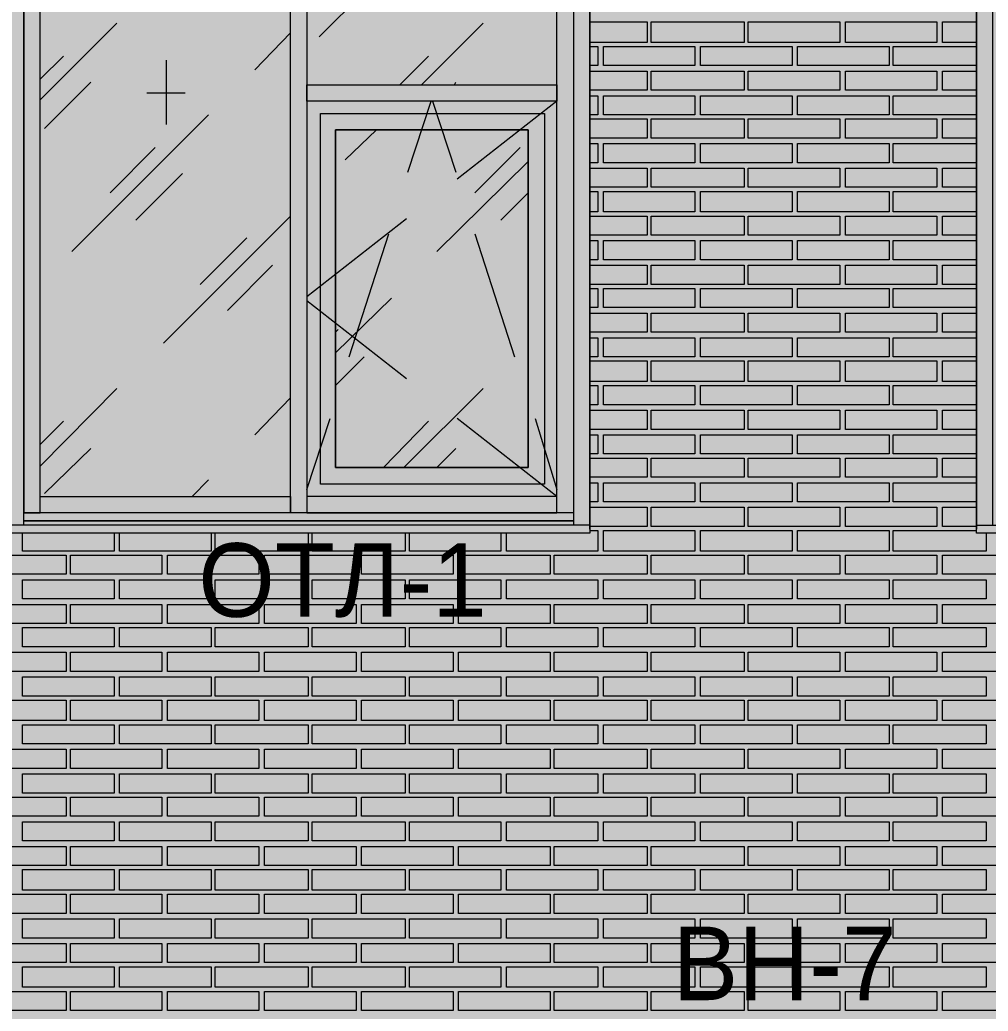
# Model space of a CAD drawing. Header units: millimetres. Extents: x -28928 to 100580, y -22867 to 36490.
# Drawn here: x 44019 to 47017, y 19599 to 22666 of the extents above; entities that cross this region are included whole.
import ezdxf

# ---------------------------------------------------------------- set-up
doc = ezdxf.new("R2010")
doc.units = ezdxf.units.MM
doc.layers.add('PDF _Геометрия', color=7, linetype='Continuous', true_color=0x8f8e8d)
doc.layers.add('PDF _Сплошная заливка', color=7, linetype='Continuous', true_color=0xffffff)
doc.layers.add('PDF _Текст', color=7, linetype='Continuous')

msp = doc.modelspace()

# ---------------------------------------------------------------- hatches: boundary and pattern name
at = {"layer": 'PDF _Сплошная заливка', "true_color": 0xdcd6cf, "transparency": 33554559}
msp.add_hatch(color=254, dxfattribs=at).paths.add_polyline_path([(19133.7, 30089.1), (19133.7, 16343.4), (52641.4, 16343.4), (52641.4, 30089.1)])

# ---------------------------------------------------------------- linework, layer by layer
at = {"layer": 'PDF _Геометрия', "color": 7, "lineweight": 9}
for points in [[(44031.8, 21103), (44031.8, 21166.4), (44031.8, 22439.9), (44031.8, 21141), (44082.6, 21141), (44082.6, 22439.9), (44082.6, 23688), (44031.8, 23688), (44031.8, 22439.9), (44031.8, 23713.4), (44031.8, 23789.5), (43985.3, 23789.5)], [(43985.3, 23789.5), (45783.4, 23789.5), (45783.4, 21090.3), (45783.4, 21166.4), (45783.4, 22439.9), (45783.4, 23713.4), (45783.4, 23789.5), (45732.6, 23789.5), (45732.6, 23713.4), (45732.6, 22439.9), (45732.6, 21166.4), (45732.6, 21103)], [(48778.7, 21086), (48778.7, 21077.6), (46980.7, 21077.6), (46980.7, 21103), (48778.7, 21103), (48778.7, 21166.4), (48778.7, 23713.4), (48778.7, 23789.5), (48732.2, 23789.5), (48732.2, 23713.4)], [(47031.4, 21103), (47031.4, 21166.4), (47031.4, 23713.4), (47031.4, 23789.5), (46980.7, 23789.5), (46980.7, 23713.4), (46980.7, 21166.4), (46980.7, 21090.3), (46980.7, 23789.5), (48778.7, 23789.5), (48778.7, 21090.3)], [(45681.8, 21191.8), (44907.6, 21191.8), (44907.6, 21141), (45681.8, 21141), (45681.8, 22439.9), (45681.8, 23713.4), (45681.8, 23738.7), (45732.6, 23738.7), (45732.6, 23713.4), (45732.6, 22439.9), (45732.6, 21141), (45681.8, 21141), (45681.8, 21191.8), (45373, 21433)], [(44945.7, 22613.4), (45085.3, 22753)], [(44082.6, 22418.7), (44319.5, 22655.7)], [(45263, 22465.3), (45453.4, 22655.7)], [(44746.8, 22511.8), (44856.8, 22626)], [(44082.6, 22482.2), (44154.5, 22554.1)], [(45195.3, 22465.3), (45284.1, 22554.1)], [(44471.8, 22541.4), (44471.8, 22342.6)], [(44095.3, 22329.9), (44239.1, 22473.7)], [(45364.5, 22465.3), (45368.7, 22473.7)], [(44412.6, 22439.9), (44531.1, 22439.9)], [(45220.7, 22194.5), (45292.6, 22414.5)], [(45296.8, 22414.5), (45368.7, 22194.5)], [(45681.8, 22414.5), (45373, 22173.4)], [(44179.9, 21949.1), (44603, 22372.2)], [(45026.1, 22232.6), (45123.4, 22325.7)], [(44298.4, 22131), (44438, 22270.7)], [(45428, 22131), (45567.6, 22270.7)], [(45309.5, 21949.1), (45593, 22228.4)], [(44378.7, 22046.4), (44522.6, 22190.3)], [(45508.4, 22046.4), (45593, 22131)], [(44463.4, 21665.7), (44856.8, 22059.1)], [(45216.4, 22050.7), (44907.6, 21809.5)], [(45038.7, 21623.4), (45161.4, 22004.1)], [(45428, 22004.1), (45550.7, 21623.4)], [(44577.6, 21847.6), (44721.4, 21991.4)], [(44662.2, 21767.2), (44801.8, 21906.8)], [(45216.4, 21555.7), (44907.6, 21796.8)], [(44996.4, 21636), (45169.9, 21805.3)], [(44996.4, 21699.5), (45004.9, 21708)], [(44996.4, 21534.5), (45085.3, 21623.4)], [(44082.6, 21284.9), (44319.5, 21526)], [(45208, 21280.7), (45453.4, 21526)], [(44746.8, 21382.2), (44856.8, 21496.4)], [(44082.6, 21352.6), (44154.5, 21424.5)], [(44907.6, 21213), (44979.5, 21433)], [(45144.5, 21280.7), (45284.1, 21424.5)], [(45614.1, 21433), (45681.8, 21213)], [(44095.3, 21200.3), (44239.1, 21339.9)], [(45309.5, 21280.7), (45368.7, 21339.9)], [(44552.2, 21191.8), (44603, 21242.6)], [(45732.6, 21141), (44031.8, 21141)], [(45783.4, 21107.2), (45783.4, 21103), (43985.3, 21103), (43985.3, 21107.2)], [(45732.6, 21115.7), (44031.8, 21115.7), (45732.6, 21115.7)], [(45732.6, 21115.7), (44031.8, 21115.7)], [(45783.4, 21103), (45783.4, 21077.6), (43985.3, 21077.6), (43985.3, 21103)], [(45783.4, 21086), (45783.4, 21077.6)], [(46980.7, 21077.6), (46980.7, 21086)]]:
    msp.add_lwpolyline(points, dxfattribs=at)
for points in [[(44907.6, 21141), (44856.8, 21141), (44082.6, 21141), (44082.6, 21191.8), (44856.8, 21191.8), (44856.8, 21141), (44856.8, 22439.9), (44856.8, 23688), (44907.6, 23688), (44907.6, 22439.9)], [(45681.8, 22414.5), (44907.6, 22414.5), (44907.6, 22465.3), (45681.8, 22465.3)], [(44949.9, 22376.4), (45643.7, 22376.4), (45643.7, 21229.9), (44949.9, 21229.9)], [(45643.7, 22376.4), (45643.7, 21229.9), (44949.9, 21229.9), (44949.9, 22376.4)], [(45593, 22325.7), (44996.4, 22325.7), (44996.4, 21280.7), (45593, 21280.7)], [(44996.4, 21280.7), (44996.4, 22325.7), (45593, 22325.7), (45593, 21280.7)]]:
    msp.add_lwpolyline(points, close=True, dxfattribs=at)
at = {"layer": 'PDF _Геометрия', "lineweight": 9}
for points in [[(45783.4, 22659.9), (45817.2, 22659.9), (45961.1, 22659.9), (45961.1, 22596.4), (45817.2, 22596.4), (45783.4, 22596.4)], [(46980.7, 22596.4), (46874.9, 22596.4), (46874.9, 22659.9), (46980.7, 22659.9)], [(45783.4, 22583.7), (45808.7, 22583.7), (45808.7, 22524.5), (45783.4, 22524.5)], [(46980.7, 22524.5), (46722.6, 22524.5), (46722.6, 22583.7), (46980.7, 22583.7)], [(45783.4, 22507.6), (45817.2, 22507.6), (45961.1, 22507.6), (45961.1, 22448.4), (45817.2, 22448.4), (45783.4, 22448.4)], [(46980.7, 22448.4), (46874.9, 22448.4), (46874.9, 22507.6), (46980.7, 22507.6)], [(45783.4, 22431.4), (45808.7, 22431.4), (45808.7, 22372.2), (45783.4, 22372.2)], [(46980.7, 22372.2), (46722.6, 22372.2), (46722.6, 22431.4), (46980.7, 22431.4)], [(45783.4, 22359.5), (45817.2, 22359.5), (45961.1, 22359.5), (45961.1, 22300.3), (45817.2, 22300.3), (45783.4, 22300.3)], [(46980.7, 22300.3), (46874.9, 22300.3), (46874.9, 22359.5), (46980.7, 22359.5)], [(45783.4, 22283.4), (45808.7, 22283.4), (45808.7, 22224.1), (45783.4, 22224.1)], [(46980.7, 22224.1), (46722.6, 22224.1), (46722.6, 22283.4), (46980.7, 22283.4)], [(45783.4, 22207.2), (45817.2, 22207.2), (45961.1, 22207.2), (45961.1, 22148), (45817.2, 22148), (45783.4, 22148)], [(46980.7, 22148), (46874.9, 22148), (46874.9, 22207.2), (46980.7, 22207.2)], [(45783.4, 22135.3), (45808.7, 22135.3), (45808.7, 22071.8), (45783.4, 22071.8)], [(46980.7, 22071.8), (46722.6, 22071.8), (46722.6, 22135.3), (46980.7, 22135.3)], [(45783.4, 22059.1), (45817.2, 22059.1), (45961.1, 22059.1), (45961.1, 21999.9), (45817.2, 21999.9), (45783.4, 21999.9)], [(46980.7, 21999.9), (46874.9, 21999.9), (46874.9, 22059.1), (46980.7, 22059.1)], [(45783.4, 21983), (45808.7, 21983), (45808.7, 21923.7), (45783.4, 21923.7)], [(46980.7, 21923.7), (46722.6, 21923.7), (46722.6, 21983), (46980.7, 21983)], [(45783.4, 21906.8), (45817.2, 21906.8), (45961.1, 21906.8), (45961.1, 21847.6), (45817.2, 21847.6), (45783.4, 21847.6)], [(46980.7, 21847.6), (46874.9, 21847.6), (46874.9, 21906.8), (46980.7, 21906.8)], [(45783.4, 21834.9), (45808.7, 21834.9), (45808.7, 21775.7), (45783.4, 21775.7)], [(46980.7, 21775.7), (46722.6, 21775.7), (46722.6, 21834.9), (46980.7, 21834.9)], [(45783.4, 21758.7), (45817.2, 21758.7), (45961.1, 21758.7), (45961.1, 21699.5), (45817.2, 21699.5), (45783.4, 21699.5)], [(46980.7, 21699.5), (46874.9, 21699.5), (46874.9, 21758.7), (46980.7, 21758.7)], [(45783.4, 21682.6), (45808.7, 21682.6), (45808.7, 21623.4), (45783.4, 21623.4)], [(46980.7, 21623.4), (46722.6, 21623.4), (46722.6, 21682.6), (46980.7, 21682.6)], [(45783.4, 21610.7), (45817.2, 21610.7), (45961.1, 21610.7), (45961.1, 21547.2), (45817.2, 21547.2), (45783.4, 21547.2)], [(46980.7, 21547.2), (46874.9, 21547.2), (46874.9, 21610.7), (46980.7, 21610.7)], [(45783.4, 21534.5), (45808.7, 21534.5), (45808.7, 21475.3), (45783.4, 21475.3)], [(46980.7, 21475.3), (46722.6, 21475.3), (46722.6, 21534.5), (46980.7, 21534.5)], [(45783.4, 21458.4), (45817.2, 21458.4), (45961.1, 21458.4), (45961.1, 21399.1), (45817.2, 21399.1), (45783.4, 21399.1)], [(46980.7, 21399.1), (46874.9, 21399.1), (46874.9, 21458.4), (46980.7, 21458.4)], [(45783.4, 21382.2), (45808.7, 21382.2), (45808.7, 21323), (45783.4, 21323)], [(46980.7, 21323), (46722.6, 21323), (46722.6, 21382.2), (46980.7, 21382.2)], [(45783.4, 21310.3), (45817.2, 21310.3), (45961.1, 21310.3), (45961.1, 21251), (45817.2, 21251), (45783.4, 21251)], [(46980.7, 21251), (46874.9, 21251), (46874.9, 21310.3), (46980.7, 21310.3)], [(45783.4, 21234.1), (45808.7, 21234.1), (45808.7, 21174.9), (45783.4, 21174.9)], [(46980.7, 21174.9), (46722.6, 21174.9), (46722.6, 21234.1), (46980.7, 21234.1)], [(45783.4, 21158), (45817.2, 21158), (45961.1, 21158), (45961.1, 21098.7), (45817.2, 21098.7), (45783.4, 21098.7)], [(46980.7, 21098.7), (46874.9, 21098.7), (46874.9, 21158), (46980.7, 21158)], [(44311.1, 21077.6), (44311.1, 21022.6), (44027.6, 21022.6), (44027.6, 21077.6)], [(44611.4, 21077.6), (44611.4, 21022.6), (44328, 21022.6), (44328, 21077.6)], [(44911.8, 21077.6), (44911.8, 21022.6), (44624.1, 21022.6), (44624.1, 21077.6)], [(45212.2, 21077.6), (45212.2, 21022.6), (44924.5, 21022.6), (44924.5, 21077.6)], [(45508.4, 21077.6), (45508.4, 21022.6), (45224.9, 21022.6), (45224.9, 21077.6)], [(45783.4, 21086), (45808.7, 21086), (45808.7, 21022.6), (45525.3, 21022.6), (45525.3, 21077.6)], [(47010.3, 21077.6), (47010.3, 21022.6), (46722.6, 21022.6), (46722.6, 21086), (46980.7, 21086)]]:
    msp.add_lwpolyline(points, dxfattribs=at)
for points in [[(46261.4, 22596.4), (46117.6, 22596.4), (45973.7, 22596.4), (45973.7, 22659.9), (46117.6, 22659.9), (46261.4, 22659.9)], [(46557.6, 22596.4), (46418, 22596.4), (46274.1, 22596.4), (46274.1, 22659.9), (46418, 22659.9), (46557.6, 22659.9)], [(46858, 22596.4), (46718.4, 22596.4), (46574.5, 22596.4), (46574.5, 22659.9), (46718.4, 22659.9), (46858, 22659.9)], [(46109.1, 22583.7), (46109.1, 22524.5), (45825.7, 22524.5), (45825.7, 22583.7)], [(46409.5, 22583.7), (46409.5, 22524.5), (46126.1, 22524.5), (46126.1, 22583.7)], [(46709.9, 22583.7), (46709.9, 22524.5), (46426.4, 22524.5), (46426.4, 22583.7)], [(46261.4, 22448.4), (46117.6, 22448.4), (45973.7, 22448.4), (45973.7, 22507.6), (46117.6, 22507.6), (46261.4, 22507.6)], [(46557.6, 22448.4), (46418, 22448.4), (46274.1, 22448.4), (46274.1, 22507.6), (46418, 22507.6), (46557.6, 22507.6)], [(46858, 22448.4), (46718.4, 22448.4), (46574.5, 22448.4), (46574.5, 22507.6), (46718.4, 22507.6), (46858, 22507.6)], [(46109.1, 22431.4), (46109.1, 22372.2), (45825.7, 22372.2), (45825.7, 22431.4)], [(46409.5, 22431.4), (46409.5, 22372.2), (46126.1, 22372.2), (46126.1, 22431.4)], [(46709.9, 22431.4), (46709.9, 22372.2), (46426.4, 22372.2), (46426.4, 22431.4)], [(46261.4, 22300.3), (46117.6, 22300.3), (45973.7, 22300.3), (45973.7, 22359.5), (46117.6, 22359.5), (46261.4, 22359.5)], [(46557.6, 22300.3), (46418, 22300.3), (46274.1, 22300.3), (46274.1, 22359.5), (46418, 22359.5), (46557.6, 22359.5)], [(46858, 22300.3), (46718.4, 22300.3), (46574.5, 22300.3), (46574.5, 22359.5), (46718.4, 22359.5), (46858, 22359.5)], [(46109.1, 22283.4), (46109.1, 22224.1), (45825.7, 22224.1), (45825.7, 22283.4)], [(46409.5, 22283.4), (46409.5, 22224.1), (46126.1, 22224.1), (46126.1, 22283.4)], [(46709.9, 22283.4), (46709.9, 22224.1), (46426.4, 22224.1), (46426.4, 22283.4)], [(46261.4, 22148), (46117.6, 22148), (45973.7, 22148), (45973.7, 22207.2), (46117.6, 22207.2), (46261.4, 22207.2)], [(46557.6, 22148), (46418, 22148), (46274.1, 22148), (46274.1, 22207.2), (46418, 22207.2), (46557.6, 22207.2)], [(46858, 22148), (46718.4, 22148), (46574.5, 22148), (46574.5, 22207.2), (46718.4, 22207.2), (46858, 22207.2)], [(46109.1, 22135.3), (46109.1, 22071.8), (45825.7, 22071.8), (45825.7, 22135.3)], [(46409.5, 22135.3), (46409.5, 22071.8), (46126.1, 22071.8), (46126.1, 22135.3)], [(46709.9, 22135.3), (46709.9, 22071.8), (46426.4, 22071.8), (46426.4, 22135.3)], [(46261.4, 21999.9), (46117.6, 21999.9), (45973.7, 21999.9), (45973.7, 22059.1), (46117.6, 22059.1), (46261.4, 22059.1)], [(46557.6, 21999.9), (46418, 21999.9), (46274.1, 21999.9), (46274.1, 22059.1), (46418, 22059.1), (46557.6, 22059.1)], [(46858, 21999.9), (46718.4, 21999.9), (46574.5, 21999.9), (46574.5, 22059.1), (46718.4, 22059.1), (46858, 22059.1)], [(46109.1, 21983), (46109.1, 21923.7), (45825.7, 21923.7), (45825.7, 21983)], [(46409.5, 21983), (46409.5, 21923.7), (46126.1, 21923.7), (46126.1, 21983)], [(46709.9, 21983), (46709.9, 21923.7), (46426.4, 21923.7), (46426.4, 21983)], [(46261.4, 21847.6), (46117.6, 21847.6), (45973.7, 21847.6), (45973.7, 21906.8), (46117.6, 21906.8), (46261.4, 21906.8)], [(46557.6, 21847.6), (46418, 21847.6), (46274.1, 21847.6), (46274.1, 21906.8), (46418, 21906.8), (46557.6, 21906.8)], [(46858, 21847.6), (46718.4, 21847.6), (46574.5, 21847.6), (46574.5, 21906.8), (46718.4, 21906.8), (46858, 21906.8)], [(46109.1, 21834.9), (46109.1, 21775.7), (45825.7, 21775.7), (45825.7, 21834.9)], [(46409.5, 21834.9), (46409.5, 21775.7), (46126.1, 21775.7), (46126.1, 21834.9)], [(46709.9, 21834.9), (46709.9, 21775.7), (46426.4, 21775.7), (46426.4, 21834.9)], [(46261.4, 21699.5), (46117.6, 21699.5), (45973.7, 21699.5), (45973.7, 21758.7), (46117.6, 21758.7), (46261.4, 21758.7)], [(46557.6, 21699.5), (46418, 21699.5), (46274.1, 21699.5), (46274.1, 21758.7), (46418, 21758.7), (46557.6, 21758.7)], [(46858, 21699.5), (46718.4, 21699.5), (46574.5, 21699.5), (46574.5, 21758.7), (46718.4, 21758.7), (46858, 21758.7)], [(46109.1, 21682.6), (46109.1, 21623.4), (45825.7, 21623.4), (45825.7, 21682.6)], [(46409.5, 21682.6), (46409.5, 21623.4), (46126.1, 21623.4), (46126.1, 21682.6)], [(46709.9, 21682.6), (46709.9, 21623.4), (46426.4, 21623.4), (46426.4, 21682.6)], [(46261.4, 21547.2), (46117.6, 21547.2), (45973.7, 21547.2), (45973.7, 21610.7), (46117.6, 21610.7), (46261.4, 21610.7)], [(46557.6, 21547.2), (46418, 21547.2), (46274.1, 21547.2), (46274.1, 21610.7), (46418, 21610.7), (46557.6, 21610.7)], [(46858, 21547.2), (46718.4, 21547.2), (46574.5, 21547.2), (46574.5, 21610.7), (46718.4, 21610.7), (46858, 21610.7)], [(46109.1, 21534.5), (46109.1, 21475.3), (45825.7, 21475.3), (45825.7, 21534.5)], [(46409.5, 21534.5), (46409.5, 21475.3), (46126.1, 21475.3), (46126.1, 21534.5)], [(46709.9, 21534.5), (46709.9, 21475.3), (46426.4, 21475.3), (46426.4, 21534.5)], [(46261.4, 21399.1), (46117.6, 21399.1), (45973.7, 21399.1), (45973.7, 21458.4), (46117.6, 21458.4), (46261.4, 21458.4)], [(46557.6, 21399.1), (46418, 21399.1), (46274.1, 21399.1), (46274.1, 21458.4), (46418, 21458.4), (46557.6, 21458.4)], [(46858, 21399.1), (46718.4, 21399.1), (46574.5, 21399.1), (46574.5, 21458.4), (46718.4, 21458.4), (46858, 21458.4)], [(46109.1, 21382.2), (46109.1, 21323), (45825.7, 21323), (45825.7, 21382.2)], [(46409.5, 21382.2), (46409.5, 21323), (46126.1, 21323), (46126.1, 21382.2)], [(46709.9, 21382.2), (46709.9, 21323), (46426.4, 21323), (46426.4, 21382.2)], [(46261.4, 21251), (46117.6, 21251), (45973.7, 21251), (45973.7, 21310.3), (46117.6, 21310.3), (46261.4, 21310.3)], [(46557.6, 21251), (46418, 21251), (46274.1, 21251), (46274.1, 21310.3), (46418, 21310.3), (46557.6, 21310.3)], [(46858, 21251), (46718.4, 21251), (46574.5, 21251), (46574.5, 21310.3), (46718.4, 21310.3), (46858, 21310.3)], [(46109.1, 21234.1), (46109.1, 21174.9), (45825.7, 21174.9), (45825.7, 21234.1)], [(46409.5, 21234.1), (46409.5, 21174.9), (46126.1, 21174.9), (46126.1, 21234.1)], [(46709.9, 21234.1), (46709.9, 21174.9), (46426.4, 21174.9), (46426.4, 21234.1)], [(46261.4, 21098.7), (46117.6, 21098.7), (45973.7, 21098.7), (45973.7, 21158), (46117.6, 21158), (46261.4, 21158)], [(46557.6, 21098.7), (46418, 21098.7), (46274.1, 21098.7), (46274.1, 21158), (46418, 21158), (46557.6, 21158)], [(46858, 21098.7), (46718.4, 21098.7), (46574.5, 21098.7), (46574.5, 21158), (46718.4, 21158), (46858, 21158)], [(46109.1, 21086), (46109.1, 21022.6), (45825.7, 21022.6), (45825.7, 21086)], [(46409.5, 21086), (46409.5, 21022.6), (46126.1, 21022.6), (46126.1, 21086)], [(46709.9, 21086), (46709.9, 21022.6), (46426.4, 21022.6), (46426.4, 21086)], [(44163, 20950.7), (44019.1, 20950.7), (43875.3, 20950.7), (43875.3, 21009.9), (44019.1, 21009.9), (44163, 21009.9)], [(44459.1, 20950.7), (44319.5, 20950.7), (44175.7, 20950.7), (44175.7, 21009.9), (44319.5, 21009.9), (44459.1, 21009.9)], [(44759.5, 20950.7), (44619.9, 20950.7), (44476.1, 20950.7), (44476.1, 21009.9), (44619.9, 21009.9), (44759.5, 21009.9)], [(45059.9, 20950.7), (44916.1, 20950.7), (44776.4, 20950.7), (44776.4, 21009.9), (44916.1, 21009.9), (45059.9, 21009.9)], [(45360.3, 20950.7), (45216.4, 20950.7), (45076.8, 20950.7), (45076.8, 21009.9), (45216.4, 21009.9), (45360.3, 21009.9)], [(45660.7, 20950.7), (45516.8, 20950.7), (45377.2, 20950.7), (45377.2, 21009.9), (45516.8, 21009.9), (45660.7, 21009.9)], [(45961.1, 20950.7), (45817.2, 20950.7), (45673.4, 20950.7), (45673.4, 21009.9), (45817.2, 21009.9), (45961.1, 21009.9)], [(46261.4, 20950.7), (46117.6, 20950.7), (45973.7, 20950.7), (45973.7, 21009.9), (46117.6, 21009.9), (46261.4, 21009.9)], [(46557.6, 20950.7), (46418, 20950.7), (46274.1, 20950.7), (46274.1, 21009.9), (46418, 21009.9), (46557.6, 21009.9)], [(46858, 20950.7), (46718.4, 20950.7), (46574.5, 20950.7), (46574.5, 21009.9), (46718.4, 21009.9), (46858, 21009.9)], [(47158.4, 20950.7), (47018.7, 20950.7), (46874.9, 20950.7), (46874.9, 21009.9), (47018.7, 21009.9), (47158.4, 21009.9)], [(44311.1, 20933.7), (44311.1, 20874.5), (44027.6, 20874.5), (44027.6, 20933.7)], [(44611.4, 20933.7), (44611.4, 20874.5), (44328, 20874.5), (44328, 20933.7)], [(44911.8, 20933.7), (44911.8, 20874.5), (44624.1, 20874.5), (44624.1, 20933.7)], [(45212.2, 20933.7), (45212.2, 20874.5), (44924.5, 20874.5), (44924.5, 20933.7)], [(45508.4, 20933.7), (45508.4, 20874.5), (45224.9, 20874.5), (45224.9, 20933.7)], [(45808.7, 20933.7), (45808.7, 20874.5), (45525.3, 20874.5), (45525.3, 20933.7)], [(46109.1, 20933.7), (46109.1, 20874.5), (45825.7, 20874.5), (45825.7, 20933.7)], [(46409.5, 20933.7), (46409.5, 20874.5), (46126.1, 20874.5), (46126.1, 20933.7)], [(46709.9, 20933.7), (46709.9, 20874.5), (46426.4, 20874.5), (46426.4, 20933.7)], [(47010.3, 20933.7), (47010.3, 20874.5), (46722.6, 20874.5), (46722.6, 20933.7)], [(44163, 20798.4), (44019.1, 20798.4), (43875.3, 20798.4), (43875.3, 20857.6), (44019.1, 20857.6), (44163, 20857.6)], [(44459.1, 20798.4), (44319.5, 20798.4), (44175.7, 20798.4), (44175.7, 20857.6), (44319.5, 20857.6), (44459.1, 20857.6)], [(44759.5, 20798.4), (44619.9, 20798.4), (44476.1, 20798.4), (44476.1, 20857.6), (44619.9, 20857.6), (44759.5, 20857.6)], [(45059.9, 20798.4), (44916.1, 20798.4), (44776.4, 20798.4), (44776.4, 20857.6), (44916.1, 20857.6), (45059.9, 20857.6)], [(45360.3, 20798.4), (45216.4, 20798.4), (45076.8, 20798.4), (45076.8, 20857.6), (45216.4, 20857.6), (45360.3, 20857.6)], [(45660.7, 20798.4), (45516.8, 20798.4), (45377.2, 20798.4), (45377.2, 20857.6), (45516.8, 20857.6), (45660.7, 20857.6)], [(45961.1, 20798.4), (45817.2, 20798.4), (45673.4, 20798.4), (45673.4, 20857.6), (45817.2, 20857.6), (45961.1, 20857.6)], [(46261.4, 20798.4), (46117.6, 20798.4), (45973.7, 20798.4), (45973.7, 20857.6), (46117.6, 20857.6), (46261.4, 20857.6)], [(46557.6, 20798.4), (46418, 20798.4), (46274.1, 20798.4), (46274.1, 20857.6), (46418, 20857.6), (46557.6, 20857.6)], [(46858, 20798.4), (46718.4, 20798.4), (46574.5, 20798.4), (46574.5, 20857.6), (46718.4, 20857.6), (46858, 20857.6)], [(47158.4, 20798.4), (47018.7, 20798.4), (46874.9, 20798.4), (46874.9, 20857.6), (47018.7, 20857.6), (47158.4, 20857.6)], [(44311.1, 20785.7), (44311.1, 20726.4), (44027.6, 20726.4), (44027.6, 20785.7)], [(44611.4, 20785.7), (44611.4, 20726.4), (44328, 20726.4), (44328, 20785.7)], [(44911.8, 20785.7), (44911.8, 20726.4), (44624.1, 20726.4), (44624.1, 20785.7)], [(45212.2, 20785.7), (45212.2, 20726.4), (44924.5, 20726.4), (44924.5, 20785.7)], [(45508.4, 20785.7), (45508.4, 20726.4), (45224.9, 20726.4), (45224.9, 20785.7)], [(45808.7, 20785.7), (45808.7, 20726.4), (45525.3, 20726.4), (45525.3, 20785.7)], [(46109.1, 20785.7), (46109.1, 20726.4), (45825.7, 20726.4), (45825.7, 20785.7)], [(46409.5, 20785.7), (46409.5, 20726.4), (46126.1, 20726.4), (46126.1, 20785.7)], [(46709.9, 20785.7), (46709.9, 20726.4), (46426.4, 20726.4), (46426.4, 20785.7)], [(47010.3, 20785.7), (47010.3, 20726.4), (46722.6, 20726.4), (46722.6, 20785.7)], [(44163, 20650.3), (44019.1, 20650.3), (43875.3, 20650.3), (43875.3, 20709.5), (44019.1, 20709.5), (44163, 20709.5)], [(44459.1, 20650.3), (44319.5, 20650.3), (44175.7, 20650.3), (44175.7, 20709.5), (44319.5, 20709.5), (44459.1, 20709.5)], [(44759.5, 20650.3), (44619.9, 20650.3), (44476.1, 20650.3), (44476.1, 20709.5), (44619.9, 20709.5), (44759.5, 20709.5)], [(45059.9, 20650.3), (44916.1, 20650.3), (44776.4, 20650.3), (44776.4, 20709.5), (44916.1, 20709.5), (45059.9, 20709.5)], [(45360.3, 20650.3), (45216.4, 20650.3), (45076.8, 20650.3), (45076.8, 20709.5), (45216.4, 20709.5), (45360.3, 20709.5)], [(45660.7, 20650.3), (45516.8, 20650.3), (45377.2, 20650.3), (45377.2, 20709.5), (45516.8, 20709.5), (45660.7, 20709.5)], [(45961.1, 20650.3), (45817.2, 20650.3), (45673.4, 20650.3), (45673.4, 20709.5), (45817.2, 20709.5), (45961.1, 20709.5)], [(46261.4, 20650.3), (46117.6, 20650.3), (45973.7, 20650.3), (45973.7, 20709.5), (46117.6, 20709.5), (46261.4, 20709.5)], [(46557.6, 20650.3), (46418, 20650.3), (46274.1, 20650.3), (46274.1, 20709.5), (46418, 20709.5), (46557.6, 20709.5)], [(46858, 20650.3), (46718.4, 20650.3), (46574.5, 20650.3), (46574.5, 20709.5), (46718.4, 20709.5), (46858, 20709.5)], [(47158.4, 20650.3), (47018.7, 20650.3), (46874.9, 20650.3), (46874.9, 20709.5), (47018.7, 20709.5), (47158.4, 20709.5)], [(44311.1, 20633.4), (44311.1, 20574.1), (44027.6, 20574.1), (44027.6, 20633.4)], [(44611.4, 20633.4), (44611.4, 20574.1), (44328, 20574.1), (44328, 20633.4)], [(44911.8, 20633.4), (44911.8, 20574.1), (44624.1, 20574.1), (44624.1, 20633.4)], [(45212.2, 20633.4), (45212.2, 20574.1), (44924.5, 20574.1), (44924.5, 20633.4)], [(45508.4, 20633.4), (45508.4, 20574.1), (45224.9, 20574.1), (45224.9, 20633.4)], [(45808.7, 20633.4), (45808.7, 20574.1), (45525.3, 20574.1), (45525.3, 20633.4)], [(46109.1, 20633.4), (46109.1, 20574.1), (45825.7, 20574.1), (45825.7, 20633.4)], [(46409.5, 20633.4), (46409.5, 20574.1), (46126.1, 20574.1), (46126.1, 20633.4)], [(46709.9, 20633.4), (46709.9, 20574.1), (46426.4, 20574.1), (46426.4, 20633.4)], [(47010.3, 20633.4), (47010.3, 20574.1), (46722.6, 20574.1), (46722.6, 20633.4)], [(44163, 20498), (44019.1, 20498), (43875.3, 20498), (43875.3, 20561.4), (44019.1, 20561.4), (44163, 20561.4)], [(44459.1, 20498), (44319.5, 20498), (44175.7, 20498), (44175.7, 20561.4), (44319.5, 20561.4), (44459.1, 20561.4)], [(44759.5, 20498), (44619.9, 20498), (44476.1, 20498), (44476.1, 20561.4), (44619.9, 20561.4), (44759.5, 20561.4)], [(45059.9, 20498), (44916.1, 20498), (44776.4, 20498), (44776.4, 20561.4), (44916.1, 20561.4), (45059.9, 20561.4)], [(45360.3, 20498), (45216.4, 20498), (45076.8, 20498), (45076.8, 20561.4), (45216.4, 20561.4), (45360.3, 20561.4)], [(45660.7, 20498), (45516.8, 20498), (45377.2, 20498), (45377.2, 20561.4), (45516.8, 20561.4), (45660.7, 20561.4)], [(45961.1, 20498), (45817.2, 20498), (45673.4, 20498), (45673.4, 20561.4), (45817.2, 20561.4), (45961.1, 20561.4)], [(46261.4, 20498), (46117.6, 20498), (45973.7, 20498), (45973.7, 20561.4), (46117.6, 20561.4), (46261.4, 20561.4)], [(46557.6, 20498), (46418, 20498), (46274.1, 20498), (46274.1, 20561.4), (46418, 20561.4), (46557.6, 20561.4)], [(46858, 20498), (46718.4, 20498), (46574.5, 20498), (46574.5, 20561.4), (46718.4, 20561.4), (46858, 20561.4)], [(47158.4, 20498), (47018.7, 20498), (46874.9, 20498), (46874.9, 20561.4), (47018.7, 20561.4), (47158.4, 20561.4)], [(44311.1, 20485.3), (44311.1, 20426), (44027.6, 20426), (44027.6, 20485.3)], [(44611.4, 20485.3), (44611.4, 20426), (44328, 20426), (44328, 20485.3)], [(44911.8, 20485.3), (44911.8, 20426), (44624.1, 20426), (44624.1, 20485.3)], [(45212.2, 20485.3), (45212.2, 20426), (44924.5, 20426), (44924.5, 20485.3)], [(45508.4, 20485.3), (45508.4, 20426), (45224.9, 20426), (45224.9, 20485.3)], [(45808.7, 20485.3), (45808.7, 20426), (45525.3, 20426), (45525.3, 20485.3)], [(46109.1, 20485.3), (46109.1, 20426), (45825.7, 20426), (45825.7, 20485.3)], [(46409.5, 20485.3), (46409.5, 20426), (46126.1, 20426), (46126.1, 20485.3)], [(46709.9, 20485.3), (46709.9, 20426), (46426.4, 20426), (46426.4, 20485.3)], [(47010.3, 20485.3), (47010.3, 20426), (46722.6, 20426), (46722.6, 20485.3)], [(44163, 20349.9), (44019.1, 20349.9), (43875.3, 20349.9), (43875.3, 20409.1), (44019.1, 20409.1), (44163, 20409.1)], [(44459.1, 20349.9), (44319.5, 20349.9), (44175.7, 20349.9), (44175.7, 20409.1), (44319.5, 20409.1), (44459.1, 20409.1)], [(44759.5, 20349.9), (44619.9, 20349.9), (44476.1, 20349.9), (44476.1, 20409.1), (44619.9, 20409.1), (44759.5, 20409.1)], [(45059.9, 20349.9), (44916.1, 20349.9), (44776.4, 20349.9), (44776.4, 20409.1), (44916.1, 20409.1), (45059.9, 20409.1)], [(45360.3, 20349.9), (45216.4, 20349.9), (45076.8, 20349.9), (45076.8, 20409.1), (45216.4, 20409.1), (45360.3, 20409.1)], [(45660.7, 20349.9), (45516.8, 20349.9), (45377.2, 20349.9), (45377.2, 20409.1), (45516.8, 20409.1), (45660.7, 20409.1)], [(45961.1, 20349.9), (45817.2, 20349.9), (45673.4, 20349.9), (45673.4, 20409.1), (45817.2, 20409.1), (45961.1, 20409.1)], [(46261.4, 20349.9), (46117.6, 20349.9), (45973.7, 20349.9), (45973.7, 20409.1), (46117.6, 20409.1), (46261.4, 20409.1)], [(46557.6, 20349.9), (46418, 20349.9), (46274.1, 20349.9), (46274.1, 20409.1), (46418, 20409.1), (46557.6, 20409.1)], [(46858, 20349.9), (46718.4, 20349.9), (46574.5, 20349.9), (46574.5, 20409.1), (46718.4, 20409.1), (46858, 20409.1)], [(47158.4, 20349.9), (47018.7, 20349.9), (46874.9, 20349.9), (46874.9, 20409.1), (47018.7, 20409.1), (47158.4, 20409.1)], [(44311.1, 20333), (44311.1, 20273.7), (44027.6, 20273.7), (44027.6, 20333)], [(44611.4, 20333), (44611.4, 20273.7), (44328, 20273.7), (44328, 20333)], [(44911.8, 20333), (44911.8, 20273.7), (44624.1, 20273.7), (44624.1, 20333)], [(45212.2, 20333), (45212.2, 20273.7), (44924.5, 20273.7), (44924.5, 20333)], [(45508.4, 20333), (45508.4, 20273.7), (45224.9, 20273.7), (45224.9, 20333)], [(45808.7, 20333), (45808.7, 20273.7), (45525.3, 20273.7), (45525.3, 20333)], [(46109.1, 20333), (46109.1, 20273.7), (45825.7, 20273.7), (45825.7, 20333)], [(46409.5, 20333), (46409.5, 20273.7), (46126.1, 20273.7), (46126.1, 20333)], [(46709.9, 20333), (46709.9, 20273.7), (46426.4, 20273.7), (46426.4, 20333)], [(47010.3, 20333), (47010.3, 20273.7), (46722.6, 20273.7), (46722.6, 20333)], [(44163, 20201.8), (44019.1, 20201.8), (43875.3, 20201.8), (43875.3, 20261), (44019.1, 20261), (44163, 20261)], [(44459.1, 20201.8), (44319.5, 20201.8), (44175.7, 20201.8), (44175.7, 20261), (44319.5, 20261), (44459.1, 20261)], [(44759.5, 20201.8), (44619.9, 20201.8), (44476.1, 20201.8), (44476.1, 20261), (44619.9, 20261), (44759.5, 20261)], [(45059.9, 20201.8), (44916.1, 20201.8), (44776.4, 20201.8), (44776.4, 20261), (44916.1, 20261), (45059.9, 20261)], [(45360.3, 20201.8), (45216.4, 20201.8), (45076.8, 20201.8), (45076.8, 20261), (45216.4, 20261), (45360.3, 20261)], [(45660.7, 20201.8), (45516.8, 20201.8), (45377.2, 20201.8), (45377.2, 20261), (45516.8, 20261), (45660.7, 20261)], [(45961.1, 20201.8), (45817.2, 20201.8), (45673.4, 20201.8), (45673.4, 20261), (45817.2, 20261), (45961.1, 20261)], [(46261.4, 20201.8), (46117.6, 20201.8), (45973.7, 20201.8), (45973.7, 20261), (46117.6, 20261), (46261.4, 20261)], [(46557.6, 20201.8), (46418, 20201.8), (46274.1, 20201.8), (46274.1, 20261), (46418, 20261), (46557.6, 20261)], [(46858, 20201.8), (46718.4, 20201.8), (46574.5, 20201.8), (46574.5, 20261), (46718.4, 20261), (46858, 20261)], [(47158.4, 20201.8), (47018.7, 20201.8), (46874.9, 20201.8), (46874.9, 20261), (47018.7, 20261), (47158.4, 20261)], [(44311.1, 20184.9), (44311.1, 20125.7), (44027.6, 20125.7), (44027.6, 20184.9)], [(44611.4, 20184.9), (44611.4, 20125.7), (44328, 20125.7), (44328, 20184.9)], [(44911.8, 20184.9), (44911.8, 20125.7), (44624.1, 20125.7), (44624.1, 20184.9)], [(45212.2, 20184.9), (45212.2, 20125.7), (44924.5, 20125.7), (44924.5, 20184.9)], [(45508.4, 20184.9), (45508.4, 20125.7), (45224.9, 20125.7), (45224.9, 20184.9)], [(45808.7, 20184.9), (45808.7, 20125.7), (45525.3, 20125.7), (45525.3, 20184.9)], [(46109.1, 20184.9), (46109.1, 20125.7), (45825.7, 20125.7), (45825.7, 20184.9)], [(46409.5, 20184.9), (46409.5, 20125.7), (46126.1, 20125.7), (46126.1, 20184.9)], [(46709.9, 20184.9), (46709.9, 20125.7), (46426.4, 20125.7), (46426.4, 20184.9)], [(47010.3, 20184.9), (47010.3, 20125.7), (46722.6, 20125.7), (46722.6, 20184.9)], [(44163, 20049.5), (44019.1, 20049.5), (43875.3, 20049.5), (43875.3, 20108.7), (44019.1, 20108.7), (44163, 20108.7)], [(44459.1, 20049.5), (44319.5, 20049.5), (44175.7, 20049.5), (44175.7, 20108.7), (44319.5, 20108.7), (44459.1, 20108.7)], [(44759.5, 20049.5), (44619.9, 20049.5), (44476.1, 20049.5), (44476.1, 20108.7), (44619.9, 20108.7), (44759.5, 20108.7)], [(45059.9, 20049.5), (44916.1, 20049.5), (44776.4, 20049.5), (44776.4, 20108.7), (44916.1, 20108.7), (45059.9, 20108.7)], [(45360.3, 20049.5), (45216.4, 20049.5), (45076.8, 20049.5), (45076.8, 20108.7), (45216.4, 20108.7), (45360.3, 20108.7)], [(45660.7, 20049.5), (45516.8, 20049.5), (45377.2, 20049.5), (45377.2, 20108.7), (45516.8, 20108.7), (45660.7, 20108.7)], [(45961.1, 20049.5), (45817.2, 20049.5), (45673.4, 20049.5), (45673.4, 20108.7), (45817.2, 20108.7), (45961.1, 20108.7)], [(46261.4, 20049.5), (46117.6, 20049.5), (45973.7, 20049.5), (45973.7, 20108.7), (46117.6, 20108.7), (46261.4, 20108.7)], [(46557.6, 20049.5), (46418, 20049.5), (46274.1, 20049.5), (46274.1, 20108.7), (46418, 20108.7), (46557.6, 20108.7)], [(46858, 20049.5), (46718.4, 20049.5), (46574.5, 20049.5), (46574.5, 20108.7), (46718.4, 20108.7), (46858, 20108.7)], [(47158.4, 20049.5), (47018.7, 20049.5), (46874.9, 20049.5), (46874.9, 20108.7), (47018.7, 20108.7), (47158.4, 20108.7)], [(44311.1, 20036.8), (44311.1, 19973.4), (44027.6, 19973.4), (44027.6, 20036.8)], [(44611.4, 20036.8), (44611.4, 19973.4), (44328, 19973.4), (44328, 20036.8)], [(44911.8, 20036.8), (44911.8, 19973.4), (44624.1, 19973.4), (44624.1, 20036.8)], [(45212.2, 20036.8), (45212.2, 19973.4), (44924.5, 19973.4), (44924.5, 20036.8)], [(45508.4, 20036.8), (45508.4, 19973.4), (45224.9, 19973.4), (45224.9, 20036.8)], [(45808.7, 20036.8), (45808.7, 19973.4), (45525.3, 19973.4), (45525.3, 20036.8)], [(46109.1, 20036.8), (46109.1, 19973.4), (45825.7, 19973.4), (45825.7, 20036.8)], [(46409.5, 20036.8), (46409.5, 19973.4), (46126.1, 19973.4), (46126.1, 20036.8)], [(46709.9, 20036.8), (46709.9, 19973.4), (46426.4, 19973.4), (46426.4, 20036.8)], [(47010.3, 20036.8), (47010.3, 19973.4), (46722.6, 19973.4), (46722.6, 20036.8)], [(44163, 19901.4), (44019.1, 19901.4), (43875.3, 19901.4), (43875.3, 19960.7), (44019.1, 19960.7), (44163, 19960.7)], [(44459.1, 19901.4), (44319.5, 19901.4), (44175.7, 19901.4), (44175.7, 19960.7), (44319.5, 19960.7), (44459.1, 19960.7)], [(44759.5, 19901.4), (44619.9, 19901.4), (44476.1, 19901.4), (44476.1, 19960.7), (44619.9, 19960.7), (44759.5, 19960.7)], [(45059.9, 19901.4), (44916.1, 19901.4), (44776.4, 19901.4), (44776.4, 19960.7), (44916.1, 19960.7), (45059.9, 19960.7)], [(45360.3, 19901.4), (45216.4, 19901.4), (45076.8, 19901.4), (45076.8, 19960.7), (45216.4, 19960.7), (45360.3, 19960.7)], [(45660.7, 19901.4), (45516.8, 19901.4), (45377.2, 19901.4), (45377.2, 19960.7), (45516.8, 19960.7), (45660.7, 19960.7)], [(45961.1, 19901.4), (45817.2, 19901.4), (45673.4, 19901.4), (45673.4, 19960.7), (45817.2, 19960.7), (45961.1, 19960.7)], [(46261.4, 19901.4), (46117.6, 19901.4), (45973.7, 19901.4), (45973.7, 19960.7), (46117.6, 19960.7), (46261.4, 19960.7)], [(46557.6, 19901.4), (46418, 19901.4), (46274.1, 19901.4), (46274.1, 19960.7), (46418, 19960.7), (46557.6, 19960.7)], [(46858, 19901.4), (46718.4, 19901.4), (46574.5, 19901.4), (46574.5, 19960.7), (46718.4, 19960.7), (46858, 19960.7)], [(47158.4, 19901.4), (47018.7, 19901.4), (46874.9, 19901.4), (46874.9, 19960.7), (47018.7, 19960.7), (47158.4, 19960.7)], [(44311.1, 19884.5), (44311.1, 19825.3), (44027.6, 19825.3), (44027.6, 19884.5)], [(44611.4, 19884.5), (44611.4, 19825.3), (44328, 19825.3), (44328, 19884.5)], [(44911.8, 19884.5), (44911.8, 19825.3), (44624.1, 19825.3), (44624.1, 19884.5)], [(45212.2, 19884.5), (45212.2, 19825.3), (44924.5, 19825.3), (44924.5, 19884.5)], [(45508.4, 19884.5), (45508.4, 19825.3), (45224.9, 19825.3), (45224.9, 19884.5)], [(45808.7, 19884.5), (45808.7, 19825.3), (45525.3, 19825.3), (45525.3, 19884.5)], [(46109.1, 19884.5), (46109.1, 19825.3), (45825.7, 19825.3), (45825.7, 19884.5)], [(46409.5, 19884.5), (46409.5, 19825.3), (46126.1, 19825.3), (46126.1, 19884.5)], [(46709.9, 19884.5), (46709.9, 19825.3), (46426.4, 19825.3), (46426.4, 19884.5)], [(47010.3, 19884.5), (47010.3, 19825.3), (46722.6, 19825.3), (46722.6, 19884.5)], [(44163, 19749.1), (44019.1, 19749.1), (43875.3, 19749.1), (43875.3, 19808.4), (44019.1, 19808.4), (44163, 19808.4)], [(44459.1, 19749.1), (44319.5, 19749.1), (44175.7, 19749.1), (44175.7, 19808.4), (44319.5, 19808.4), (44459.1, 19808.4)], [(44759.5, 19749.1), (44619.9, 19749.1), (44476.1, 19749.1), (44476.1, 19808.4), (44619.9, 19808.4), (44759.5, 19808.4)], [(45059.9, 19749.1), (44916.1, 19749.1), (44776.4, 19749.1), (44776.4, 19808.4), (44916.1, 19808.4), (45059.9, 19808.4)], [(45360.3, 19749.1), (45216.4, 19749.1), (45076.8, 19749.1), (45076.8, 19808.4), (45216.4, 19808.4), (45360.3, 19808.4)], [(45660.7, 19749.1), (45516.8, 19749.1), (45377.2, 19749.1), (45377.2, 19808.4), (45516.8, 19808.4), (45660.7, 19808.4)], [(45961.1, 19749.1), (45817.2, 19749.1), (45673.4, 19749.1), (45673.4, 19808.4), (45817.2, 19808.4), (45961.1, 19808.4)], [(46261.4, 19749.1), (46117.6, 19749.1), (45973.7, 19749.1), (45973.7, 19808.4), (46117.6, 19808.4), (46261.4, 19808.4)], [(46557.6, 19749.1), (46418, 19749.1), (46274.1, 19749.1), (46274.1, 19808.4), (46418, 19808.4), (46557.6, 19808.4)], [(46858, 19749.1), (46718.4, 19749.1), (46574.5, 19749.1), (46574.5, 19808.4), (46718.4, 19808.4), (46858, 19808.4)], [(47158.4, 19749.1), (47018.7, 19749.1), (46874.9, 19749.1), (46874.9, 19808.4), (47018.7, 19808.4), (47158.4, 19808.4)], [(44311.1, 19736.4), (44311.1, 19673), (44027.6, 19673), (44027.6, 19736.4)], [(44611.4, 19736.4), (44611.4, 19673), (44328, 19673), (44328, 19736.4)], [(44911.8, 19736.4), (44911.8, 19673), (44624.1, 19673), (44624.1, 19736.4)], [(45212.2, 19736.4), (45212.2, 19673), (44924.5, 19673), (44924.5, 19736.4)], [(45508.4, 19736.4), (45508.4, 19673), (45224.9, 19673), (45224.9, 19736.4)], [(45808.7, 19736.4), (45808.7, 19673), (45525.3, 19673), (45525.3, 19736.4)], [(46109.1, 19736.4), (46109.1, 19673), (45825.7, 19673), (45825.7, 19736.4)], [(46409.5, 19736.4), (46409.5, 19673), (46126.1, 19673), (46126.1, 19736.4)], [(46709.9, 19736.4), (46709.9, 19673), (46426.4, 19673), (46426.4, 19736.4)], [(47010.3, 19736.4), (47010.3, 19673), (46722.6, 19673), (46722.6, 19736.4)], [(44163, 19601), (44019.1, 19601), (43875.3, 19601), (43875.3, 19660.3), (44019.1, 19660.3), (44163, 19660.3)], [(44459.1, 19601), (44319.5, 19601), (44175.7, 19601), (44175.7, 19660.3), (44319.5, 19660.3), (44459.1, 19660.3)], [(44759.5, 19601), (44619.9, 19601), (44476.1, 19601), (44476.1, 19660.3), (44619.9, 19660.3), (44759.5, 19660.3)], [(45059.9, 19601), (44916.1, 19601), (44776.4, 19601), (44776.4, 19660.3), (44916.1, 19660.3), (45059.9, 19660.3)], [(45360.3, 19601), (45216.4, 19601), (45076.8, 19601), (45076.8, 19660.3), (45216.4, 19660.3), (45360.3, 19660.3)], [(45660.7, 19601), (45516.8, 19601), (45377.2, 19601), (45377.2, 19660.3), (45516.8, 19660.3), (45660.7, 19660.3)], [(45961.1, 19601), (45817.2, 19601), (45673.4, 19601), (45673.4, 19660.3), (45817.2, 19660.3), (45961.1, 19660.3)], [(46261.4, 19601), (46117.6, 19601), (45973.7, 19601), (45973.7, 19660.3), (46117.6, 19660.3), (46261.4, 19660.3)], [(46557.6, 19601), (46418, 19601), (46274.1, 19601), (46274.1, 19660.3), (46418, 19660.3), (46557.6, 19660.3)], [(46858, 19601), (46718.4, 19601), (46574.5, 19601), (46574.5, 19660.3), (46718.4, 19660.3), (46858, 19660.3)], [(47158.4, 19601), (47018.7, 19601), (46874.9, 19601), (46874.9, 19660.3), (47018.7, 19660.3), (47158.4, 19660.3)]]:
    msp.add_lwpolyline(points, close=True, dxfattribs=at)
at = {"layer": 'PDF _Сплошная заливка', "lineweight": 9, "transparency": 33554559}
for points in [[(44082.6, 23688), (44082.6, 21191.8), (44856.8, 23688), (44856.8, 21191.8)], [(44907.6, 23688), (44907.6, 22465.3), (45681.8, 23688), (45681.8, 22465.3)], [(44996.4, 22325.7), (44996.4, 21280.7), (45592.9, 22325.7), (45592.9, 21280.7)]]:
    msp.add_solid(points, dxfattribs=at)

# ---------------------------------------------------------------- texts
at = {"layer": 'PDF _Текст', "char_height": 227.71, "attachment_point": 4, "style": ''}
for s, insert in [('ОТЛ-1', (44571.7, 20931.4)), ('ВН-7', (46039.8, 19746.8))]:
    msp.add_mtext(s, dxfattribs=dict(at, insert=insert))

doc.saveas('drawing.dxf')
